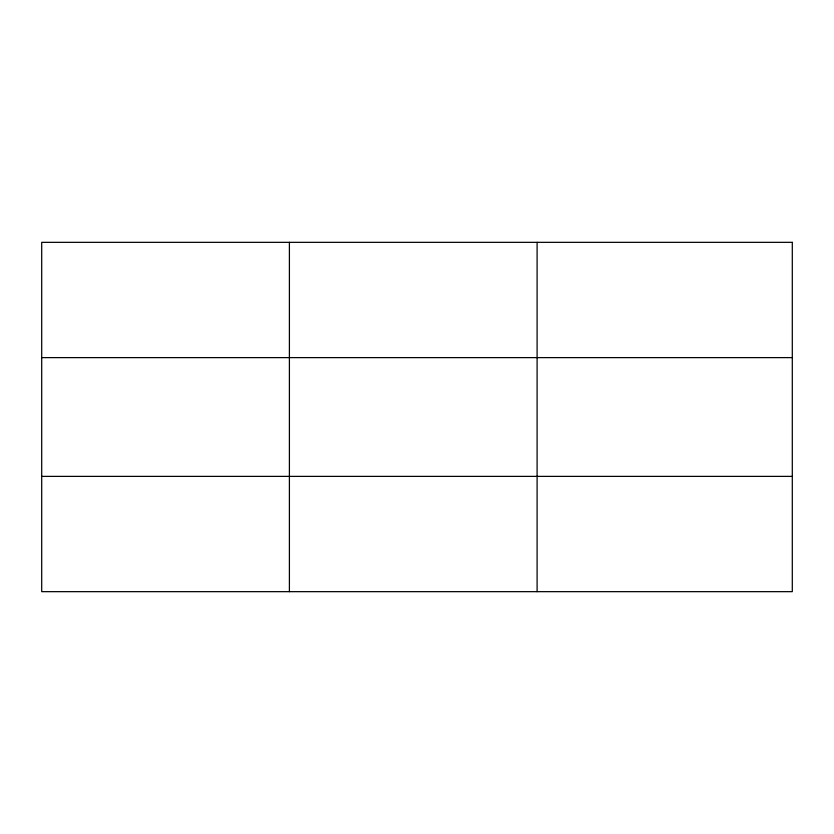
<?xml version="1.0" encoding="UTF-8"?>
<svg xmlns="http://www.w3.org/2000/svg" width="834" height="834" viewBox="0 0 834 834"><rect width="100%" height="100%" fill="white"/><g stroke="black" fill="none" stroke-linecap="round" stroke-linejoin="round"><path stroke-width="1.25" d="M289.398 242.34L289.398 591.66M537.096 242.34L537.096 591.66M41.7 357.619L792.3 357.619M41.7 476.381L792.3 476.381M792.3 242.34L792.3 591.66L41.7 591.66L41.7 242.34L792.3 242.34"/></g></svg>
